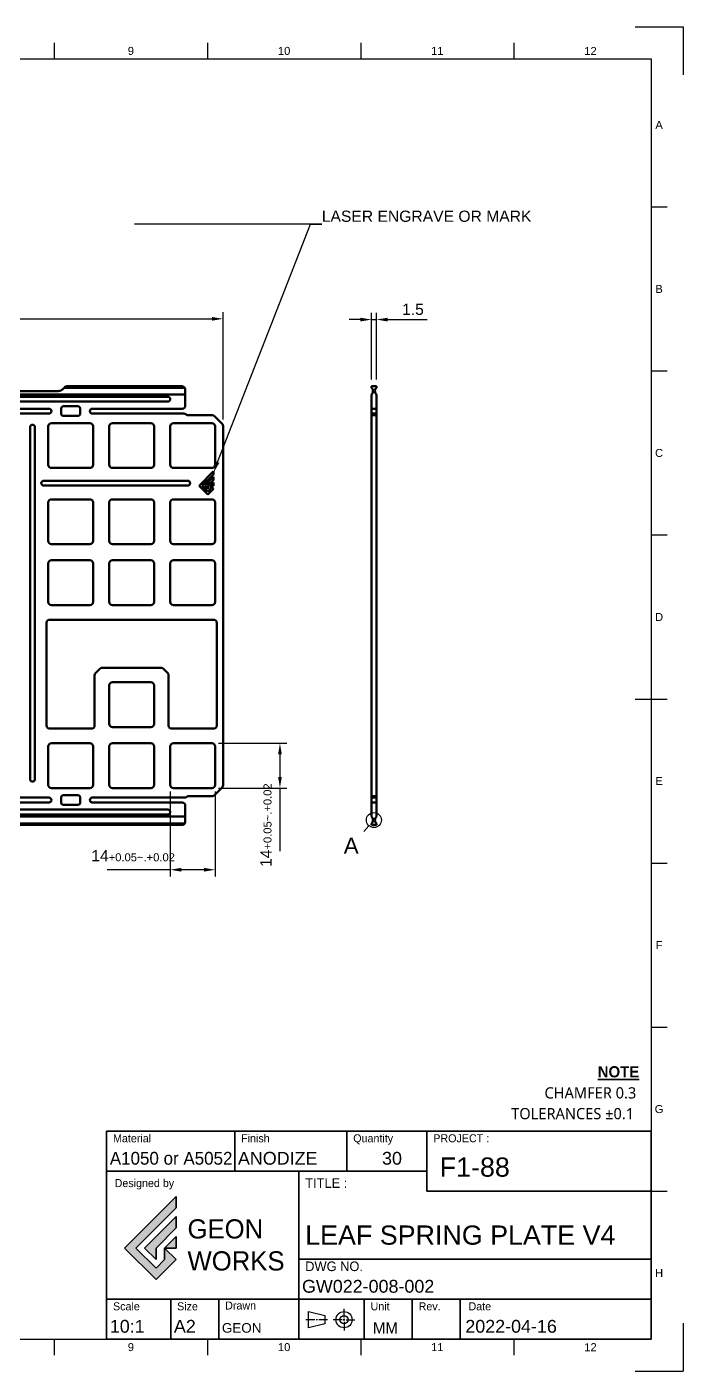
# Model space of a CAD drawing. Header units: millimetres. Extents: x 0 to 594, y 0 to 420.
# Drawn here: x 389.1 to 594, y 0 to 420 of the extents above; entities that cross this region are included whole.
import ezdxf
from ezdxf import colors
from ezdxf.entities.mleader import LeaderData, LeaderLine
from ezdxf.enums import TextEntityAlignment as Align
from ezdxf.math import Vec2, Vec3

# ---------------------------------------------------------------- set-up
doc = ezdxf.new("R2010")
doc.units = ezdxf.units.MM
doc.header["$LTSCALE"] = 0.75
for name, color, linetype, lineweight in [('Annotations', 7, 'Continuous', 25), ('Border', 7, 'Continuous', 25), ('Dimensions', 7, 'Continuous', 25), ('TitleBlock', 7, 'Continuous', 35), ('Visible', 7, 'Continuous', 50)]:
    doc.layers.add(name, color=color, linetype=linetype, lineweight=lineweight)
doc.layers.add('SLD-0', color=7, linetype='Continuous')
doc.styles.add('FusionTitle', font='arial.ttf')
doc.styles.add('MtXpl___1', font='')
doc.styles.add('MtXpl_Century_Gothic', font='GOTHIC.TTF')
doc.styles.add('MtXpl_OCR-A_BT', font='')
doc.styles.add('MtXpl_OCR-A_BT_1', font='')
doc.styles.get("Standard").update_dxf_attribs({"font": 'arial.ttf'})
doc.styles.get('MtXpl___1').set_extended_font_data('Malgun Gothic')
doc.styles.get('MtXpl_OCR-A_BT').set_extended_font_data('OCR-A BT')
doc.styles.get('MtXpl_OCR-A_BT_1').set_extended_font_data('OCR-A BT', bold=True)
doc.dimstyles.new('ISO-25', dxfattribs={"dimtxt": 3.5, "dimasz": 3.5, "dimexe": 2.1, "dimexo": 2.1, "dimgap": 1.4, "dimtad": 1, "dimdsep": 46, "dimtxsty": 'Standard', "dimcen": 0, "dimclrd": 256, "dimclre": 256, "dimclrt": 256, "dimazin": 2, "dimtp": 0.1, "dimtm": 0.1, "dimtfac": 0.714286, "dimtmove": 0, "dimatfit": 3, "dimfxl": 1, "dimarcsym": 0})

# ---------------------------------------------------------------- blocks, each defined once
blk = doc.blocks.new('ISO_A2_SHEET')
at = {"layer": 'Border'}
for p, q in [((397.6666, 415), (397.6666, 410)), ((445.4999, 415), (445.4999, 410)), ((493.3332, 415), (493.3332, 410)), ((541.1665, 415), (541.1665, 410)), ((20, 410), (584, 410)), ((584, 410), (584, 10)), ((584, 363.75), (589, 363.75)), ((584, 312.5), (589, 312.5)), ((584, 261.25), (589, 261.25)), ((579, 210), (589, 210)), ((584, 158.75), (589, 158.75)), ((584, 107.5), (589, 107.5)), ((584, 56.25), (589, 56.25)), ((20, 10), (584, 10)), ((397.6666, 10), (397.6666, 5)), ((445.4999, 10), (445.4999, 5)), ((493.3332, 10), (493.3332, 5)), ((541.1665, 10), (541.1665, 5))]:
    blk.add_line(p, q, dxfattribs=at)
at = {"layer": 'Defpoints'}
for p, q in [((579, 420), (594, 420)), ((594, 420), (594, 405)), ((594, 15), (594, 0)), ((579, 0), (594, 0))]:
    blk.add_line(p, q, dxfattribs=at)
at = {"layer": 'Border', "style": 'FusionTitle'}
for s, p in [('9', (421.58325, 412.5)), ('10', (469.41655, 412.5)), ('11', (517.24985, 412.5)), ('12', (565.08315, 412.5)), ('A', (586.5, 389.375)), ('B', (586.5, 338.125)), ('C', (586.5, 286.875)), ('D', (586.5, 235.625)), ('E', (586.5, 184.375)), ('F', (586.5, 133.125)), ('G', (586.5, 81.875)), ('H', (586.5, 30.625)), ('9', (421.58325, 7.5)), ('10', (469.41655, 7.5)), ('11', (517.24985, 7.5)), ('12', (565.08315, 7.5))]:
    blk.add_text(s, height=2.5, dxfattribs=at).set_placement(p, align=Align.MIDDLE)
blk = doc.blocks.new('TITLEGW')
h = blk.add_hatch(color=256)
h.dxf.hatch_style = 1
h.paths.add_polyline_path([(-148.32, 40.97), (-148.32, 44.55), (-164.4, 28.46), (-154.57, 18.63), (-148.32, 24.89), (-151.89, 28.46), (-151.89, 24.89), (-154.57, 22.21), (-160.83, 28.46)])
h.paths.add_polyline_path([(-148.32, 34.72), (-148.32, 38.29), (-158.15, 28.46), (-154.57, 24.89), (-154.57, 28.46)], flags=17)
h.paths.add_polyline_path([(-148.32, 32.04), (-151.89, 28.46), (-148.32, 28.46)], flags=16)
for p, q in [((-170, 0), (-170, 65)), ((-170, 65), (0, 65)), ((-130, 65), (-130, 52.5)), ((-95, 65), (-95, 52.5)), ((-70, 46.25), (-70, 65)), ((0, 0), (0, 65)), ((-110, 52.5), (-170, 52.5)), ((-110, 0), (-110, 52.5)), ((-110, 52.5), (-70, 52.5)), ((-70, 46.25), (0, 46.25)), ((-148.32, 44.55), (-164.4, 28.46)), ((-148.32, 44.55), (-148.32, 40.97)), ((-148.32, 40.97), (-160.83, 28.46)), ((-148.32, 38.29), (-158.15, 28.46)), ((-148.32, 38.29), (-148.32, 34.72)), ((-148.32, 34.72), (-154.57, 28.46)), ((-148.32, 32.04), (-151.89, 28.46)), ((-148.32, 32.04), (-148.32, 28.46)), ((-164.4, 28.46), (-154.57, 18.63)), ((-160.83, 28.46), (-154.57, 22.21)), ((-158.15, 28.46), (-154.57, 24.89)), ((-154.57, 24.89), (-154.57, 28.46)), ((-151.89, 28.46), (-148.32, 24.89)), ((-151.89, 28.46), (-151.89, 24.89)), ((-151.89, 28.46), (-148.32, 28.46)), ((-148.32, 24.89), (-154.57, 18.63)), ((-151.89, 24.89), (-154.57, 22.21)), ((-110, 25), (0, 25)), ((-170, 12.5), (0, 12.5)), ((-150, 12.5), (-150, 0)), ((-135, 12.5), (-135, 0)), ((-89.58, 0), (-89.58, 12.5)), ((-74.58, 0), (-74.58, 12.5)), ((-59.58, 0), (-59.58, 12.5)), ((-95.57, 6.07), (-96.17, 6.07)), ((-95.87, 5.77), (-95.87, 6.37)), ((0, 0), (-170, 0))]:
    blk.add_line(p, q)
at = {"layer": 'SLD-0'}
for p, q in [((-106.93, 3.55), (-106.93, 8.59)), ((-106.93, 8.59), (-101.89, 7.33)), ((-95.87, 6.7), (-95.87, 9.44)), ((-105.04, 6.07), (-107.77, 6.07)), ((-101.89, 4.81), (-106.93, 3.55)), ((-104.2, 6.07), (-104.62, 6.07)), ((-101.05, 6.07), (-103.78, 6.07)), ((-101.89, 7.33), (-101.89, 4.81)), ((-96.5, 6.07), (-99.24, 6.07)), ((-95.87, 5.44), (-95.87, 2.71)), ((-95.24, 6.07), (-92.51, 6.07)), ((-95.24, 6.07), (-92.51, 6.07))]:
    blk.add_line(p, q, dxfattribs=at)
for radius in [2.52, 1.26]:
    blk.add_circle((-95.87, 6.07), radius, dxfattribs=at)
for s, height, style, p in [('%%UNOTE', 3.5, 'MtXpl_OCR-A_BT_1', (-16.67, 81.78)), ('CHAMFER 0.3', 3.5, 'MtXpl___1', (-33.28, 75.19)), ('TOLERANCES ±0.1', 3.5, 'MtXpl___1', (-43.68, 68.7)), ('Material', 2.5, 'MtXpl_OCR-A_BT', (-168, 61.5)), ('Finish', 2.5, 'MtXpl_OCR-A_BT', (-128, 61.5)), ('Quantity', 2.5, 'MtXpl_OCR-A_BT', (-93, 61.5)), ('PROJECT :', 2.5, 'MtXpl_OCR-A_BT', (-68, 61.5)), ('Designed by', 2.5, 'MtXpl_OCR-A_BT', (-167.5, 47.5)), ('TITLE :', 3, 'MtXpl_OCR-A_BT', (-108, 47.25)), ('DWG NO.', 3, 'MtXpl_OCR-A_BT', (-108, 21.25)), ('Scale', 2.5, 'MtXpl_OCR-A_BT', (-168, 9)), ('Size', 2.5, 'MtXpl_OCR-A_BT', (-148, 9)), ('Drawn', 2.5, 'MtXpl_OCR-A_BT', (-133, 9.25)), ('Unit', 2.5, 'MtXpl_OCR-A_BT', (-87.58, 9)), ('Rev.', 2.5, 'MtXpl_OCR-A_BT', (-72.58, 9)), ('Date', 2.5, 'MtXpl_OCR-A_BT', (-57, 9)), ('MM', 3.5, 'MtXpl_Century_Gothic', (-86.85, 1.75))]:
    blk.add_text(s, height=height, dxfattribs=dict(style=style)).set_placement(p)
at = {"insert": (-144.75, 37.44), "char_height": 6, "attachment_point": 1}
blk.add_mtext_dynamic_manual_height_columns('{\\fa Astro Space|b0|i0|c0|p2;GEON^JWORKS}', width=29.3157, gutter_width=12.5, heights=[0], dxfattribs=at)
for tag, p, height in [("MAT'L", (-169, 54.5), 4), ('FINISH', (-129, 54.5), 4), ('QUANTITY', (-84, 54.5), 4), ('PROJECT', (-66, 50.75), 6), ('TITLE_1', (-108, 29.5), 6), ('DWG_NO', (-109, 14.5), 4), ('SCALE', (-169, 2), 4), ('SIZE', (-149, 2), 4), ('DRAWN', (-134, 2), 3), ('CREATED_DATE', (-58, 2), 4)]:
    blk.add_attdef(tag, p, '', height=height)
blk = doc.blocks.new('*D20')
at = {"layer": 'Defpoints', "color": 0, "transparency": 16777216}
for p in [(450.36, 328.78), (102.75, 295.28), (450.36, 295.28)]:
    blk.add_point(p, dxfattribs=at)
at = {"layer": 'Dimensions', "lineweight": -2, "transparency": 16777216}
for p, q in [((102.75, 297.38), (102.75, 330.88)), ((106.25, 328.78), (446.86, 328.78)), ((450.36, 297.38), (450.36, 330.88))]:
    blk.add_line(p, q, dxfattribs=at)
at = {"layer": 'Dimensions', "transparency": 16777216}
for points in [[(106.25, 329.37), (106.25, 328.2), (102.75, 328.78)], [(446.86, 329.37), (446.86, 328.2), (450.36, 328.78)]]:
    blk.add_solid(points, dxfattribs=at)
at = {"layer": 'Dimensions', "transparency": 16777216, "insert": (276.56, 331.97), "char_height": 3.5, "attachment_point": 5}
blk.add_mtext('347.6', dxfattribs=at)
blk = doc.blocks.new('*D21')
at = {"layer": 'Defpoints', "color": 0, "transparency": 16777216}
for p in [(446.86, 196.18), (446.86, 182.18), (468.12, 182.18)]:
    blk.add_point(p, dxfattribs=at)
at = {"layer": 'Dimensions', "lineweight": -2, "transparency": 16777216}
for p, q in [((448.96, 196.18), (470.22, 196.18)), ((468.12, 192.68), (468.12, 185.68)), ((448.96, 182.18), (470.22, 182.18)), ((468.12, 182.18), (468.12, 162.47))]:
    blk.add_line(p, q, dxfattribs=at)
at = {"layer": 'Dimensions', "transparency": 16777216}
for points in [[(467.54, 192.68), (468.7, 192.68), (468.12, 196.18)], [(467.54, 185.68), (468.7, 185.68), (468.12, 182.18)]]:
    blk.add_solid(points, dxfattribs=at)
at = {"layer": 'Dimensions', "transparency": 16777216, "insert": (463.75, 170.58), "char_height": 3.5, "attachment_point": 5, "rotation": 90}
blk.add_mtext('14{\\H2.5;\\S+0.05~.+0.02;}', dxfattribs=at)
blk = doc.blocks.new('*D22')
at = {"layer": 'Defpoints', "color": 0, "transparency": 16777216}
for p in [(433.86, 183.18), (447.86, 183.18), (433.86, 156.65)]:
    blk.add_point(p, dxfattribs=at)
at = {"layer": 'Dimensions', "lineweight": -2, "transparency": 16777216}
for p, q in [((433.86, 181.08), (433.86, 154.55)), ((447.86, 181.08), (447.86, 154.55)), ((433.86, 156.65), (414.15, 156.65)), ((444.36, 156.65), (437.36, 156.65))]:
    blk.add_line(p, q, dxfattribs=at)
at = {"layer": 'Dimensions', "transparency": 16777216}
for points in [[(437.36, 157.23), (437.36, 156.06), (433.86, 156.65)], [(444.36, 157.23), (444.36, 156.06), (447.86, 156.65)]]:
    blk.add_solid(points, dxfattribs=at)
at = {"layer": 'Dimensions', "transparency": 16777216, "insert": (422.26, 161.02), "char_height": 3.5, "attachment_point": 5}
blk.add_mtext('14{\\H2.5;\\S+0.05~.+0.02;}', dxfattribs=at)
blk = doc.blocks.new('*D23')
at = {"layer": 'Defpoints', "color": 0, "transparency": 16777216}
for p in [(498.22, 328.55), (496.72, 307.69), (498.22, 307.69)]:
    blk.add_point(p, dxfattribs=at)
at = {"layer": 'Dimensions', "lineweight": -2, "transparency": 16777216}
for p, q in [((493.22, 328.55), (489.72, 328.55)), ((496.72, 309.79), (496.72, 330.65)), ((496.72, 328.55), (498.22, 328.55)), ((498.22, 309.79), (498.22, 330.65)), ((501.72, 328.55), (514.09, 328.55))]:
    blk.add_line(p, q, dxfattribs=at)
at = {"layer": 'Dimensions', "transparency": 16777216}
for points in [[(493.22, 329.13), (493.22, 327.96), (496.72, 328.55)], [(501.72, 329.13), (501.72, 327.96), (498.22, 328.55)]]:
    blk.add_solid(points, dxfattribs=at)
at = {"layer": 'Dimensions', "transparency": 16777216, "insert": (509.65, 331.73), "char_height": 3.5, "attachment_point": 5}
blk.add_mtext('1.5', dxfattribs=at)

msp = doc.modelspace()

# ---------------------------------------------------------------- linework, layer by layer
at = {"layer": 'Annotations', "linetype": 'Continuous', "lineweight": 25}
msp.add_line((495.896, 170.423), (494.29, 168.61), dxfattribs=at)
msp.add_circle((497.451, 172.177), 2.344, dxfattribs=at)
at = {"layer": 'Visible'}
for p, q in [((400.889, 307.401, 0.746), (400.753, 307.265, 0.746)), ((400.753, 307.265, 0.746), (438.382, 307.265, 0.746)), ((437.562, 307.694, 0.746), (401.596, 307.694, 0.746)), ((438.562, 305.123, 0.746), (114.549, 305.123, 0.746)), ((363.649, 304.444, 0.746), (433.112, 304.444, 0.746)), ((433.112, 302.944, 0.746), (363.649, 302.944, 0.746)), ((398.878, 306.219, 0.296), (382.833, 306.219, 0.296)), ((438.562, 301.694, 0.746), (438.562, 305.123, 0.746)), ((328.549, 300.694, 0.746), (396.012, 300.694, 0.746)), ((396.012, 299.194, 0.746), (328.549, 299.194, 0.746)), ((399.762, 299.194, 0.746), (399.762, 300.694, 0.746)), ((400.512, 301.444, 0.746), (405.012, 301.444, 0.746)), ((405.012, 298.444, 0.746), (400.512, 298.444, 0.746)), ((405.762, 300.694, 0.746), (405.762, 299.194, 0.746)), ((409.512, 300.694, 0.746), (437.562, 300.694, 0.746)), ((438.155, 299.194, 0.746), (409.512, 299.194, 0.746)), ((446.947, 298.694, 0.746), (439.273, 298.694, 0.746)), ((450.069, 295.987, 0.746), (447.655, 298.401, 0.746)), ((390.105, 184.931, 0.746), (390.105, 294.944, 0.746)), ((391.605, 294.944, 0.746), (391.605, 184.931, 0.746)), ((395.762, 283.194, 0.746), (395.762, 295.194, 0.746)), ((396.762, 296.194, 0.746), (408.762, 296.194, 0.746)), ((409.762, 295.194, 0.746), (409.762, 283.194, 0.746)), ((414.812, 283.194, 0.746), (414.812, 295.194, 0.746)), ((415.812, 296.194, 0.746), (427.812, 296.194, 0.746)), ((428.812, 295.194, 0.746), (428.812, 283.194, 0.746)), ((433.862, 283.194, 0.746), (433.862, 295.194, 0.746)), ((434.862, 296.194, 0.746), (446.862, 296.194, 0.746)), ((447.862, 295.194, 0.746), (447.862, 283.194, 0.746)), ((450.362, 183.096, 0.746), (450.362, 295.28, 0.746)), ((408.762, 282.194, 0.746), (396.762, 282.194, 0.746)), ((427.812, 282.194, 0.746), (415.812, 282.194, 0.746)), ((446.862, 282.194, 0.746), (434.862, 282.194, 0.746)), ((439.324, 278.194, 0.746), (394.355, 278.194, 0.746)), ((447.396, 281.194, 0.756), (442.846, 276.644, 0.756)), ((443.857, 276.644, 0.756), (447.396, 280.183, 0.756)), ((447.396, 279.425, 0.756), (444.615, 276.644, 0.756)), ((445.626, 276.644, 0.756), (447.396, 278.414, 0.756)), ((447.396, 277.655, 0.756), (446.385, 276.644, 0.756)), ((447.396, 280.183, 0.756), (447.396, 281.194, 0.756)), ((447.396, 278.414, 0.756), (447.396, 279.425, 0.756)), ((447.396, 276.644, 0.756), (447.396, 277.655, 0.756)), ((394.355, 276.694, 0.746), (439.324, 276.694, 0.746)), ((442.846, 276.644, 0.756), (445.626, 273.864, 0.756)), ((445.626, 274.875, 0.756), (443.857, 276.644, 0.756)), ((444.615, 276.644, 0.756), (445.626, 275.633, 0.756)), ((445.626, 275.633, 0.756), (445.626, 276.644, 0.756)), ((445.626, 273.864, 0.756), (447.396, 275.633, 0.756)), ((446.385, 275.633, 0.756), (445.626, 274.875, 0.756)), ((446.385, 276.644, 0.756), (447.396, 276.644, 0.756)), ((447.396, 275.633, 0.756), (446.385, 276.644, 0.756)), ((446.385, 276.644, 0.756), (446.385, 275.633, 0.756)), ((395.762, 259.381, 0.746), (395.762, 271.381, 0.746)), ((396.762, 272.381, 0.746), (408.762, 272.381, 0.746)), ((409.762, 271.381, 0.746), (409.762, 259.381, 0.746)), ((414.812, 259.381, 0.746), (414.812, 271.381, 0.746)), ((415.812, 272.381, 0.746), (427.812, 272.381, 0.746)), ((428.812, 271.381, 0.746), (428.812, 259.381, 0.746)), ((433.862, 259.381, 0.746), (433.862, 271.381, 0.746)), ((434.862, 272.381, 0.746), (446.862, 272.381, 0.746)), ((447.862, 271.381, 0.746), (447.862, 259.381, 0.746)), ((408.762, 258.381, 0.746), (396.762, 258.381, 0.746)), ((427.812, 258.381, 0.746), (415.812, 258.381, 0.746)), ((446.862, 258.381, 0.746), (434.862, 258.381, 0.746)), ((395.762, 240.331, 0.746), (395.762, 252.331, 0.746)), ((396.762, 253.331, 0.746), (408.762, 253.331, 0.746)), ((409.762, 252.331, 0.746), (409.762, 240.331, 0.746)), ((414.812, 240.331, 0.746), (414.812, 252.331, 0.746)), ((415.812, 253.331, 0.746), (427.812, 253.331, 0.746)), ((428.812, 252.331, 0.746), (428.812, 240.331, 0.746)), ((433.862, 240.331, 0.746), (433.862, 252.331, 0.746)), ((434.862, 253.331, 0.746), (446.862, 253.331, 0.746)), ((447.862, 252.331, 0.746), (447.862, 240.331, 0.746)), ((408.762, 239.331, 0.746), (396.762, 239.331, 0.746)), ((427.812, 239.331, 0.746), (415.812, 239.331, 0.746)), ((446.862, 239.331, 0.746), (434.862, 239.331, 0.746)), ((395.262, 201.731, 0.746), (395.262, 233.781, 0.746)), ((396.262, 234.781, 0.746), (447.362, 234.781, 0.746)), ((448.362, 233.781, 0.746), (448.362, 201.731, 0.746)), ((410.555, 218.074, 0.746), (411.969, 219.488, 0.746)), ((430.947, 219.781, 0.746), (412.676, 219.781, 0.746)), ((431.655, 219.488, 0.746), (433.069, 218.074, 0.746)), ((410.262, 217.367, 0.746), (410.262, 201.731, 0.746)), ((414.812, 202.231, 0.746), (414.812, 214.231, 0.746)), ((415.812, 215.231, 0.746), (427.812, 215.231, 0.746)), ((428.812, 214.231, 0.746), (428.812, 202.231, 0.746)), ((433.362, 201.731, 0.746), (433.362, 217.367, 0.746)), ((409.262, 200.731, 0.746), (396.262, 200.731, 0.746)), ((427.812, 201.231, 0.746), (415.812, 201.231, 0.746)), ((447.362, 200.731, 0.746), (434.362, 200.731, 0.746)), ((395.762, 183.181, 0.746), (395.762, 195.181, 0.746)), ((396.762, 196.181, 0.746), (408.762, 196.181, 0.746)), ((409.762, 195.181, 0.746), (409.762, 183.181, 0.746)), ((414.812, 183.181, 0.746), (414.812, 195.181, 0.746)), ((415.812, 196.181, 0.746), (427.812, 196.181, 0.746)), ((428.812, 195.181, 0.746), (428.812, 183.181, 0.746)), ((433.862, 183.181, 0.746), (433.862, 195.181, 0.746)), ((434.862, 196.181, 0.746), (446.862, 196.181, 0.746)), ((447.862, 195.181, 0.746), (447.862, 183.181, 0.746)), ((408.762, 182.181, 0.746), (396.762, 182.181, 0.746)), ((427.812, 182.181, 0.746), (415.812, 182.181, 0.746)), ((446.862, 182.181, 0.746), (434.862, 182.181, 0.746)), ((447.655, 179.974, 0.746), (450.069, 182.388, 0.746)), ((338.074, 179.181, 0.746), (396.012, 179.181, 0.746)), ((396.012, 177.681, 0.746), (338.074, 177.681, 0.746)), ((399.762, 177.681, 0.746), (399.762, 179.181, 0.746)), ((400.512, 179.931, 0.746), (405.012, 179.931, 0.746)), ((405.012, 176.931, 0.746), (400.512, 176.931, 0.746)), ((405.762, 179.181, 0.746), (405.762, 177.681, 0.746)), ((409.512, 179.181, 0.746), (438.451, 179.181, 0.746)), ((437.562, 177.681, 0.746), (409.512, 177.681, 0.746)), ((438.562, 176.681, 0.746), (438.562, 173.253, 0.746)), ((439.569, 179.681, 0.746), (446.947, 179.681, 0.746)), ((114.549, 173.253, 0.746), (438.562, 173.253, 0.746)), ((370.043, 175.431, 0.746), (433.112, 175.431, 0.746)), ((433.112, 173.931, 0.746), (370.043, 173.931, 0.746)), ((438.382, 171.11, 0.746), (114.728, 171.11, 0.746)), ((115.549, 170.681, 0.746), (437.562, 170.681, 0.746))]:
    msp.add_line(p, q, dxfattribs=at)
at = {"layer": 'Visible', "extrusion": (-1, -2.22045e-16, 2.96645e-13)}
for p, q in [((498.218, 307.694, 161.006), (496.718, 307.694, 161.006)), ((496.718, 301.694, 162.006), (496.718, 305.123, 162.006)), ((498.218, 301.694, 162.006), (498.218, 305.123, 162.006)), ((496.718, 300.694, 161.006), (498.218, 300.694, 161.006)), ((498.218, 299.194, 161.599), (496.718, 299.194, 161.599)), ((496.718, 298.694, 170.392), (498.218, 298.694, 170.392)), ((496.718, 295.987, 173.513), (496.718, 298.401, 171.099)), ((498.218, 295.987, 173.513), (498.218, 298.401, 171.099)), ((496.718, 183.096, 173.806), (496.718, 295.28, 173.806)), ((498.218, 295.28, 173.806), (498.218, 183.096, 173.806)), ((496.718, 281.194, 170.84), (496.708, 281.194, 170.84)), ((496.708, 280.183, 170.84), (496.708, 281.194, 170.84)), ((496.718, 280.183, 170.84), (496.708, 280.183, 170.84)), ((496.708, 279.425, 170.082), (496.708, 280.183, 170.84)), ((496.718, 279.425, 170.84), (496.708, 279.425, 170.84)), ((496.708, 278.414, 170.84), (496.708, 279.425, 170.84)), ((496.718, 278.414, 170.84), (496.708, 278.414, 170.84)), ((496.708, 277.655, 170.082), (496.708, 278.414, 170.84)), ((496.708, 276.644, 170.84), (496.708, 277.655, 170.84)), ((496.718, 277.655, 170.84), (496.708, 277.655, 170.84)), ((496.718, 276.644, 170.84), (496.708, 276.644, 170.84)), ((496.708, 275.633, 170.84), (496.708, 276.644, 169.829)), ((496.718, 275.633, 170.84), (496.708, 275.633, 170.84)), ((496.708, 273.864, 169.071), (496.708, 275.633, 170.84)), ((496.718, 273.864, 169.071), (496.708, 273.864, 169.071)), ((496.718, 179.974, 171.099), (496.718, 182.388, 173.513)), ((498.218, 179.974, 171.099), (498.218, 182.388, 173.513)), ((496.718, 179.681, 170.392), (498.218, 179.681, 170.392)), ((496.718, 179.181, 161.895), (498.218, 179.181, 161.895)), ((498.218, 177.681, 161.006), (496.718, 177.681, 161.006)), ((496.718, 176.681, 162.006), (496.718, 173.253, 162.006)), ((498.218, 176.681, 162.006), (498.218, 173.253, 162.006)), ((496.718, 170.681, 161.006), (498.218, 170.681, 161.006))]:
    msp.add_line(p, q, dxfattribs=at)
at = {"layer": 'Visible', "extrusion": (2.74954e-16, 2.74954e-16, -1)}
for centre in [(-401.596, 306.694, -0.746), (-412.676, 218.781, -0.746)]:
    msp.add_arc(centre, 1, 45, 90, dxfattribs=at)
at = {"layer": 'Visible', "extrusion": (-4.01516e-32, 0, -1)}
for centre, radius, start, end in [((-437.562, 306.694, -0.746), 1, 90, 145.16506), ((-438.155, 298.444, -0.746), 0.75, 90, 138.18969), ((-427.812, 295.194, -0.746), 1, 90, 180), ((-446.862, 295.194, -0.746), 1, 90, 180), ((-396.762, 283.194, -0.746), 1, 270, 0), ((-434.862, 283.194, -0.746), 1, 270, 0), ((-408.762, 271.381, -0.746), 1, 90, 180), ((-427.812, 271.381, -0.746), 1, 90, 180), ((-446.862, 271.381, -0.746), 1, 90, 180), ((-396.762, 259.381, -0.746), 1, 270, 0), ((-408.762, 252.331, -0.746), 1, 90, 180), ((-427.812, 252.331, -0.746), 1, 90, 180), ((-446.862, 252.331, -0.746), 1, 90, 180), ((-415.812, 240.331, -0.746), 1, 270, 0), ((-430.947, 218.781, -0.746), 1, 90, 135), ((-415.812, 202.231, -0.746), 1, 270, 0), ((-446.862, 195.181, -0.746), 1, 90, 180), ((-396.762, 183.181, -0.746), 1, 270, 0), ((-415.812, 183.181, -0.746), 1, 270, 0), ((-434.862, 183.181, -0.746), 1, 270, 0), ((-437.562, 176.681, -0.746), 1, 90, 180)]:
    msp.add_arc(centre, radius, start, end, dxfattribs=at)
at = {"layer": 'Visible', "extrusion": (1, -6.45047e-48, 6.58079e-48)}
msp.add_arc((306.194, 1.796, 438.562), 1.5, 224.427, 289.47122, dxfattribs=at)
at = {"layer": 'Visible', "extrusion": (1, 2.22045e-16, -2.96645e-13)}
for centre, radius, start, end in [((306.694, 161.006, 496.718), 1, 0, 55.16506), ((298.444, 161.599, 496.718), 0.75, 0, 48.18969), ((299.944, 132.956, 498.218), 0.75, 180, 0), ((299.444, 162.717, 498.218), 0.75, 180, 228.18969), ((297.694, 170.392, 498.218), 1, 0, 45), ((176.681, 161.006, 496.718), 1, 0, 90), ((178.431, 132.956, 498.218), 0.75, 180, 0)]:
    msp.add_arc(centre, radius, start, end, dxfattribs=at)
at = {"layer": 'Visible'}
for centre, radius, start, end in [((495.668, 306.194, 162.006), 1.5, 314.427, 19.47122), ((433.112, 303.694, 0.746), 0.75, 270, 90), ((396.012, 299.944, 0.746), 0.75, 270, 90), ((400.512, 300.694, 0.746), 0.75, 90, 180), ((400.512, 299.194, 0.746), 0.75, 180, 270), ((405.012, 300.694, 0.746), 0.75, 0, 90), ((405.012, 299.194, 0.746), 0.75, 270, 0), ((409.512, 299.944, 0.746), 0.75, 90, 270), ((439.273, 299.444, 0.746), 0.75, 221.81031, 270), ((446.947, 297.694, 0.746), 1, 45, 90), ((390.855, 294.944, 0.746), 0.75, 0, 180), ((408.762, 295.194, 0.746), 1, 0, 90), ((449.362, 295.28, 0.746), 1, 0, 45), ((415.812, 283.194, 0.746), 1, 180, 270), ((446.862, 283.194, 0.746), 1, 270, 0), ((394.355, 277.444, 0.746), 0.75, 90, 270), ((439.324, 277.444, 0.746), 0.75, 270, 90), ((415.812, 259.381, 0.746), 1, 180, 270), ((434.862, 259.381, 0.746), 1, 180, 270), ((396.762, 240.331, 0.746), 1, 180, 270), ((434.862, 240.331, 0.746), 1, 180, 270), ((396.262, 233.781, 0.746), 1, 90, 180), ((447.362, 233.781, 0.746), 1, 0, 90), ((427.812, 214.231, 0.746), 1, 0, 90), ((396.262, 201.731, 0.746), 1, 180, 270), ((409.262, 201.731, 0.746), 1, 270, 0), ((434.362, 201.731, 0.746), 1, 180, 270), ((447.362, 201.731, 0.746), 1, 270, 0), ((408.762, 195.181, 0.746), 1, 0, 90), ((427.812, 195.181, 0.746), 1, 0, 90), ((434.862, 195.181, 0.746), 1, 90, 180), ((390.855, 184.931, 0.746), 0.75, 180, 0), ((449.362, 183.096, 0.746), 1, 315, 0), ((396.012, 178.431, 0.746), 0.75, 270, 90), ((400.512, 179.181, 0.746), 0.75, 90, 180), ((400.512, 177.681, 0.746), 0.75, 180, 270), ((405.012, 179.181, 0.746), 0.75, 0, 90), ((405.012, 177.681, 0.746), 0.75, 270, 0), ((409.512, 178.431, 0.746), 0.75, 90, 270), ((439.569, 178.931, 0.746), 0.75, 90, 138.18969), ((446.947, 180.681, 0.746), 1, 270, 315), ((433.112, 174.681, 0.746), 0.75, 270, 90), ((499.268, 172.181, 162.006), 1.5, 134.427, 199.47122)]:
    msp.add_arc(centre, radius, start, end, dxfattribs=at)
at = {"layer": 'Visible', "extrusion": (-2.96645e-13, -2.22045e-16, -1)}
for centre, start, end in [((-499.268, 306.194, -162.006), 314.427, 19.47122), ((-495.668, 172.181, -162.006), 134.427, 199.47122)]:
    msp.add_arc(centre, 1.5, start, end, dxfattribs=at)
at = {"layer": 'Visible', "extrusion": (-1, -2.22045e-16, 2.96645e-13)}
for centre, radius, start, end in [((-306.694, 161.006, -498.218), 1, 124.83494, 180), ((-299.944, 132.956, -496.718), 0.75, 180, 0), ((-299.444, 162.717, -496.718), 0.75, 311.81031, 0), ((-297.694, 170.392, -496.718), 1, 135, 180), ((-301.694, 161.006, -498.218), 1, 0, 90), ((-298.444, 161.599, -498.218), 0.75, 131.81031, 180), ((-295.28, 172.806, -496.718), 1, 90, 135), ((-295.28, 172.806, -498.218), 1, 90, 135), ((-183.096, 172.806, -496.718), 1, 45, 90), ((-183.096, 172.806, -498.218), 1, 45, 90), ((-180.681, 170.392, -496.718), 1, 0, 45), ((-178.931, 163.013, -496.718), 0.75, 180, 228.18969), ((-178.431, 132.956, -496.718), 0.75, 180, 0), ((-179.931, 161.895, -498.218), 0.75, 0, 48.18969), ((-176.681, 161.006, -498.218), 1, 90, 180), ((-171.681, 161.006, -498.218), 1, 0, 55.16506)]:
    msp.add_arc(centre, radius, start, end, dxfattribs=at)
at = {"layer": 'Visible', "extrusion": (0, 5.49907e-16, -1)}
for centre, start, end in [((-437.562, 301.694, -0.746), 180, 270), ((-396.762, 295.194, -0.746), 0, 90), ((-415.812, 295.194, -0.746), 0, 90), ((-434.862, 295.194, -0.746), 0, 90), ((-408.762, 283.194, -0.746), 180, 270), ((-427.812, 283.194, -0.746), 180, 270), ((-396.762, 271.381, -0.746), 0, 90), ((-415.812, 271.381, -0.746), 0, 90), ((-434.862, 271.381, -0.746), 0, 90), ((-408.762, 259.381, -0.746), 180, 270), ((-427.812, 259.381, -0.746), 180, 270), ((-446.862, 259.381, -0.746), 180, 270), ((-396.762, 252.331, -0.746), 0, 90), ((-415.812, 252.331, -0.746), 0, 90), ((-434.862, 252.331, -0.746), 0, 90), ((-408.762, 240.331, -0.746), 180, 270), ((-427.812, 240.331, -0.746), 180, 270), ((-446.862, 240.331, -0.746), 180, 270), ((-411.262, 217.367, -0.746), 0, 45), ((-415.812, 214.231, -0.746), 0, 90), ((-427.812, 202.231, -0.746), 180, 270), ((-396.762, 195.181, -0.746), 0, 90), ((-415.812, 195.181, -0.746), 0, 90), ((-408.762, 183.181, -0.746), 180, 270), ((-427.812, 183.181, -0.746), 180, 270), ((-446.862, 183.181, -0.746), 180, 270)]:
    msp.add_arc(centre, 1, start, end, dxfattribs=at)
at = {"layer": 'Visible', "extrusion": (1, 7.71952e-16, -2.96645e-13)}
msp.add_arc((301.694, 161.006, 496.718), 1, 90, 180, dxfattribs=at)
at = {"layer": 'Visible', "extrusion": (-2.74954e-16, 2.74954e-16, -1)}
msp.add_arc((-432.362, 217.367, -0.746), 1, 135, 180, dxfattribs=at)
at = {"layer": 'Visible', "extrusion": (2.73251e-16, 3.05504e-16, -1)}
msp.add_arc((-438.451, 179.931, -0.746), 0.75, 221.81031, 270, dxfattribs=at)
at = {"layer": 'Visible', "extrusion": (1, 5.27549e-16, -2.96372e-13)}
for centre, start, end in [((179.931, 161.895, 496.718), 131.81031, 180), ((178.931, 163.013, 498.218), 311.81031, 0)]:
    msp.add_arc(centre, 0.75, start, end, dxfattribs=at)
at = {"layer": 'Visible', "extrusion": (1, 4.96998e-16, -2.9637e-13)}
msp.add_arc((180.681, 170.392, 498.218), 1, 135, 180, dxfattribs=at)
at = {"layer": 'Visible', "extrusion": (-1, 6.45047e-48, 6.58079e-48)}
msp.add_arc((-172.181, 1.796, -438.562), 1.5, 224.427, 289.47122, dxfattribs=at)
at = {"layer": 'Visible', "extrusion": (2.57826e-16, 3.7048e-16, -1)}
msp.add_arc((-437.562, 171.681, -0.746), 1, 214.83494, 270, dxfattribs=at)
at = {"layer": 'Visible', "extrusion": (1, 5.92525e-16, -2.96387e-13)}
msp.add_arc((171.681, 161.006, 496.718), 1, 124.83494, 180, dxfattribs=at)
at = {"layer": 'Visible', "extrusion": (-0.707107, 0.707107, 2.85471e-16)}
msp.add_ellipse((399.682, 306.194, 1.796), major_axis=(-1.5, -1.5), ratio=0.7071068, start_param=3.9169902, end_param=4.2930337, dxfattribs=at)
at = {"layer": 'Visible'}
for points, knots in [([(400.292, 306.805, 0.426), (400.245, 306.758, 0.405), (400.196, 306.713, 0.388), (399.98, 306.536, 0.328), (399.776, 306.416, 0.31), (399.334, 306.257, 0.295), (399.098, 306.219, 0.296), (398.878, 306.219, 0.296)], [0.17827582, 0.17827582, 0.17827582, 0.17827582, 0.1977849, 0.1977849, 0.26378451, 0.26378451, 0.32978413, 0.32978413, 0.32978413, 0.32978413]), ([(438.382, 307.265, 0.746), (438.423, 307.206, 0.686), (438.461, 307.139, 0.628), (438.535, 306.952, 0.494), (438.562, 306.823, 0.427), (438.562, 306.694, 0.381)], [0.135969185, 0.135969185, 0.135969185, 0.135969185, 0.162737547, 0.162737547, 0.203905156, 0.203905156, 0.203905156, 0.203905156]), ([(496.718, 307.265, 161.827), (496.778, 307.206, 161.868), (496.836, 307.139, 161.905), (496.969, 306.952, 161.98), (497.036, 306.823, 162.006), (497.082, 306.694, 162.006)], [0.135969185, 0.135969185, 0.135969185, 0.135969185, 0.162737547, 0.162737547, 0.203905156, 0.203905156, 0.203905156, 0.203905156]), ([(497.854, 306.694, 162.006), (497.899, 306.823, 162.006), (497.966, 306.952, 161.98), (498.1, 307.139, 161.905), (498.158, 307.206, 161.868), (498.218, 307.265, 161.827)], [0.509115988, 0.509115988, 0.509115988, 0.509115988, 0.550283597, 0.550283597, 0.577051959, 0.577051959, 0.577051959, 0.577051959]), ([(438.562, 171.681, 0.381), (438.562, 171.552, 0.427), (438.535, 171.423, 0.494), (438.461, 171.236, 0.628), (438.423, 171.169, 0.686), (438.382, 171.11, 0.746)], [0.509109265, 0.509109265, 0.509109265, 0.509109265, 0.550276873, 0.550276873, 0.577045235, 0.577045235, 0.577045235, 0.577045235]), ([(497.082, 171.681, 162.006), (497.036, 171.552, 162.006), (496.969, 171.423, 161.98), (496.836, 171.236, 161.905), (496.778, 171.169, 161.868), (496.718, 171.11, 161.827)], [0.509109265, 0.509109265, 0.509109265, 0.509109265, 0.550276873, 0.550276873, 0.577045235, 0.577045235, 0.577045235, 0.577045235]), ([(498.218, 171.11, 161.827), (498.158, 171.169, 161.868), (498.1, 171.236, 161.905), (497.966, 171.423, 161.98), (497.899, 171.552, 162.006), (497.854, 171.681, 162.006)], [0.135969185, 0.135969185, 0.135969185, 0.135969185, 0.162737547, 0.162737547, 0.203905156, 0.203905156, 0.203905156, 0.203905156])]:
    msp.add_open_spline(points, degree=3, knots=knots, dxfattribs=at)

# ---------------------------------------------------------------- block references
at = {"layer": 'Border'}
msp.add_blockref('ISO_A2_SHEET', (0, 0), dxfattribs=at)
at = {"layer": 'TitleBlock'}
ref = msp.add_blockref('TITLEGW', (584, 10), dxfattribs=at)
ref.add_attrib("MAT'L", 'A1050 or A5052', (415, 64.5), dxfattribs={"layer": '0', "height": 4, "width": 0.947952})
ref.add_attrib('FINISH', 'ANODIZE', (455, 64.5), dxfattribs={"layer": '0', "height": 4})
ref.add_attrib('SCALE', '10:1', (415, 12), dxfattribs={"layer": '0', "height": 4})
ref.add_attrib('TITLE_1', 'LEAF SPRING PLATE V4', (476, 39.5), dxfattribs={"layer": '0', "height": 6})
ref.add_attrib('SIZE', 'A2', (435, 12), dxfattribs={"layer": '0', "height": 4})
ref.add_attrib('QUANTITY', '30', (500, 64.5), dxfattribs={"layer": '0', "height": 4})
ref.add_attrib('DWG_NO', 'GW022-008-002', (475, 24.5), dxfattribs={"layer": '0', "height": 4})
ref.add_attrib('DRAWN', 'GEON', (450, 12), dxfattribs={"layer": '0', "height": 3})
ref.add_attrib('CREATED_DATE', '2022-04-16', (526, 12), dxfattribs={"layer": '0', "height": 4})
ref.add_attrib('PROJECT', 'F1-88', (518, 60.75), dxfattribs={"layer": '0', "height": 6})

# ---------------------------------------------------------------- texts
at = {"layer": 'Annotations', "linetype": 'Continuous', "insert": (490.365, 164.181), "char_height": 5, "attachment_point": 5}
msp.add_mtext('A', dxfattribs=at)

# ---------------------------------------------------------------- dimensions: what is measured, and where the dimension line sits
at = {"layer": 'Dimensions'}
for base, p1, p2, override, picture, middle in [((450.362, 328.782), (102.749, 295.28), (450.362, 295.28), {"dimdec": 1, "dimlfac": 1, "dimclrd": 256, "dimclre": 256, "dimtdec": 1}, '*D20', (276.555, 331.97)), ((433.862, 156.647), (447.862, 183.181), (433.862, 183.181), {"dimgap": 1.4, "dimlfac": 1, "dimclrd": 256, "dimclre": 256, "dimtol": 1, "dimlim": 0, "dimtp": 0.05, "dimtm": -0.02}, '*D22', (422.257, 161.017))]:
    dim = msp.add_linear_dim(base=base, p1=p1, p2=p2, dimstyle='ISO-25', override=override, dxfattribs=at)
    dim.commit()
    dim.dimension.update_dxf_attribs({"geometry": picture, "text_midpoint": middle})
for base, p1, p2, angle, override, picture, middle in [((498.218, 328.547), (496.718, 307.694), (498.218, 307.694), 180, {"dimlfac": 1, "dimclrd": 256, "dimclre": 256}, '*D23', (509.652, 331.734)), ((468.12, 182.181), (446.862, 196.181), (446.862, 182.181), 90, {"dimgap": 1.4, "dimlfac": 1, "dimclrd": 256, "dimclre": 256, "dimtol": 1, "dimlim": 0, "dimtp": 0.05, "dimtm": -0.02}, '*D21', (463.751, 170.577))]:
    dim = msp.add_linear_dim(base=base, p1=p1, p2=p2, angle=angle, dimstyle='ISO-25', override=override, dxfattribs=at)
    dim.commit()
    dim.dimension.update_dxf_attribs({"geometry": picture, "text_midpoint": middle})

# ---------------------------------------------------------------- leaders
at = {"layer": 'Annotations'}
ml = msp.add_multileader_mtext('Standard', dxfattribs=at)
ml.set_content('LASER ENGRAVE OR MARK', color=256)
ml.set_leader_properties()
ml.build(insert=Vec2(0, 0))
ml.multileader.update_dxf_attribs({"text_left_attachment_type": 5, "text_right_attachment_type": 5, "dogleg_length": 3.5, "arrow_head_size": 3.5})
ctx = ml.context
ctx.base_point, ctx.char_height, ctx.arrow_head_size, ctx.landing_gap_size, ctx.plane_origin = Vec3(481.179, 358.327), 3.5, 3.5, 0, Vec3(447.396, 280.72)
ctx.left_attachment, ctx.right_attachment = 5, 5
notes = []
notes.append((ctx, [(0, (1, 1, 0), (477.679, 358.327), (1, 0), 3.5, [(0, [(447.396, 280.72)], 0, [])])]))
ctx.mtext.insert, ctx.mtext.flow_direction = Vec3(481.179, 362.589), 5
for ctx, leaders in notes:
    for number, flags, end, landing, length, lines in leaders:
        leader = LeaderData()
        leader.index, (leader.has_last_leader_line, leader.has_dogleg_vector, leader.attachment_direction) = number, flags
        leader.last_leader_point, leader.dogleg_vector, leader.dogleg_length = Vec3(end), Vec3(landing), length
        for number, points, colour, breaks in lines:
            line = LeaderLine()
            line.index, line.vertices, line.color, line.breaks = number, Vec3.list(points), colors.encode_raw_color(colour), breaks
            leader.lines.append(line)
        ctx.leaders.append(leader)

doc.saveas('drawing.dxf')
